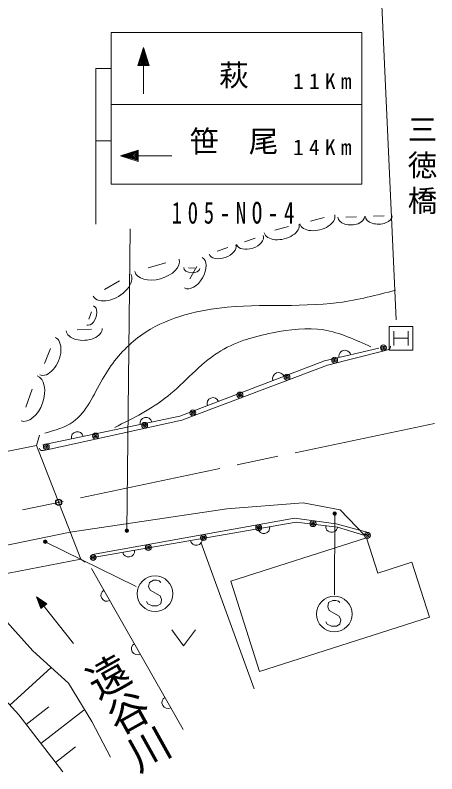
# Model space of a CAD drawing. Units: millimetres, scale not verified. Extents: x 40000 to 680000, y 20000 to 380000.
# Drawn here: x 282648 to 318208, y 249046 to 312961 of the extents above; entities that cross this region are included whole.
import ezdxf
from ezdxf.enums import TextEntityAlignment as Align

# ---------------------------------------------------------------- set-up
doc = ezdxf.new("R2010")
doc.units = ezdxf.units.MM
doc.header["$LTSCALE"] = 1000
doc.header["$PDMODE"] = 32
doc.header["$PDSIZE"] = 500
doc.linetypes.add('CHAIN', pattern=[18.5, 12, -1.5, 3.5, -1.5])
for name, color, linetype, lineweight in [('M-BGD', 7, 'Continuous', 13), ('M-BMK', 2, 'CHAIN', 13), ('M-STR-STR1', 1, 'Continuous', 13), ('M-STR-STRC', 7, 'Continuous', 13)]:
    doc.layers.add(name, color=color, linetype=linetype, lineweight=lineweight)
doc.layers.add('M-BGD-HTXT', color=7, linetype='Continuous')
doc.layers.add('M-OTRS', color=6, linetype='Continuous')
doc.styles.add('@ＭＳ ゴシック', font='')
doc.styles.add('ＭＳ ゴシック', font='')
doc.styles.get('@ＭＳ ゴシック').set_extended_font_data('@MS Gothic')
doc.styles.get('ＭＳ ゴシック').set_extended_font_data('MS Gothic')

msp = doc.modelspace()

# ---------------------------------------------------------------- linework, layer by layer
at = {"layer": 'M-BGD'}
for p, q in [((314767, 287281), (312242, 342557)), ((311884, 311491), (311884, 298719)), ((310541, 295953), (311444, 295979)), ((312856, 296019), (313758, 296045)), ((307541, 295607), (308715, 295904)), ((304533, 294847), (305706, 295144)), ((301997, 293860), (302900, 294170)), ((299683, 293067), (300585, 293376)), ((293853, 291675), (295349, 292087)), ((297271, 291674), (297813, 291649)), ((297378, 290755), (297971, 291786)), ((290180, 289845), (291444, 290593)), ((288856, 287338), (289088, 287982)), ((287866, 286439), (289078, 286516)), ((285109, 283604), (285625, 284868)), ((313765, 284696), (314056, 284769)), ((283547, 279924), (284089, 281445)), ((284449, 276698), (284702, 277585)), ((285038, 276291), (285331, 276355)), ((302798, 256218), (298303, 268556)), ((288184, 267141), (288564, 266888)), ((316105, 266865), (317582, 262258)), ((296810, 252790), (289093, 266347)), ((287560, 260013), (284444, 263948)), ((282202, 254835), (285682, 258009)), ((283566, 253215), (285492, 254701)), ((284804, 251611), (288433, 254411)), ((286043, 250006), (287745, 251320))]:
    msp.add_line(p, q, dxfattribs=at)
for points in [[(314285, 285085), (314295, 285047), (314291, 284984), (314274, 284928), (314238, 284867), (314196, 284826), (314133, 284789), (314056, 284769)], [(284985, 276772), (296548, 279177), (308724, 283833), (313329, 284908)], [(285331, 276355), (296693, 278833), (308991, 283487), (313765, 284696)], [(285038, 276291), (284960, 276274), (284909, 276273), (284844, 276290), (284798, 276310), (284761, 276343), (284718, 276395), (284698, 276442), (284692, 276471)], [(214216, 259887), (213888, 262327), (214639, 263720), (216943, 264846), (220426, 265006), (225838, 264203), (235859, 262917), (241988, 262488), (249383, 262596), (257796, 263453), (270871, 266026), (287297, 269402), (300507, 271385), (306937, 271867), (310045, 271278), (312135, 269134)], [(312419, 269383), (309710, 270105), (306218, 270587), (289182, 267516)], [(289361, 267312), (306348, 270259), (309831, 269831), (312135, 269134)], [(317582, 262258), (303258, 257666), (300822, 265263), (312267, 268932)], [(316105, 266865), (313226, 265942), (312267, 268932)], [(279232, 264848), (284150, 259406), (287133, 256686), (289121, 253442), (290690, 250460)], [(286662, 249204), (282947, 254017), (276983, 260557), (273582, 264063)], [(295847, 261188), (296847, 259828), (297847, 261188)]]:
    msp.add_lwpolyline(points, dxfattribs=at)
for points in [[(284444, 263948), (284814, 262966), (285316, 263363)], [(284518, 263854), (284836, 263034), (285244, 263357)], [(284593, 263760), (284858, 263103), (285172, 263351)], [(284667, 263666), (284880, 263172), (285100, 263345)], [(284742, 263572), (284903, 263240), (285028, 263339)], [(284841, 263447), (284925, 263309), (284956, 263334)]]:
    msp.add_lwpolyline(points, close=True, dxfattribs=at)
for centre, radius in [((313704, 284938), 250), ((313704, 284938), 150), ((313704, 284938), 50), ((309590, 283897), 250), ((309590, 283897), 150), ((309590, 283897), 50), ((305571, 282460), 250), ((305571, 282460), 150), ((305571, 282460), 50), ((301603, 280958), 250), ((301603, 280958), 150), ((301603, 280958), 50), ((297634, 279456), 250), ((297634, 279456), 150), ((297634, 279456), 50), ((293569, 278408), 250), ((293569, 278408), 150), ((293569, 278408), 50), ((289424, 277503), 250), ((289424, 277503), 150), ((289424, 277503), 50), ((285278, 276599), 250), ((285278, 276599), 150), ((285278, 276599), 50), ((307769, 270121), 250), ((303185, 269786), 250), ((303185, 269786), 150), ((303185, 269786), 50), ((307769, 270121), 150), ((307769, 270121), 50), ((298532, 268948), 250), ((298532, 268948), 150), ((312354, 269141), 250), ((312354, 269141), 150), ((312354, 269141), 50), ((298532, 268948), 50), ((293879, 268109), 250), ((293879, 268109), 150), ((293879, 268109), 50), ((289227, 267270), 250), ((289227, 267270), 150), ((289227, 267270), 50)]:
    msp.add_circle(centre, radius, dxfattribs=at)
for centre, start, end in [((310449, 284236), 13.13505, 193.13505), ((304853, 282353), 20.92553, 200.92553), ((299329, 280241), 20.92553, 200.92553), ((293672, 278579), 11.74907, 191.74907), ((287881, 277375), 11.74907, 191.74907), ((303621, 269786), 189.84395, 9.84395), ((309335, 269892), 172.98453, 352.98453), ((297917, 268797), 189.84395, 9.84395), ((292213, 267807), 189.84395, 9.84395), ((290379, 264088), 119.64826, 299.64826), ((292951, 259569), 119.64826, 299.64826), ((295523, 255050), 119.64826, 299.64826)]:
    msp.add_arc(centre, 500, start, end, dxfattribs=at)
for centre, major_axis, start_param, end_param in [((308128, 295756), (-1467, -371), 0, 3.141593), ((310993, 295966), (-1128, -32), 0, 3.141593), ((313307, 296032), (-1128, -32), 0, 3.141593), ((305119, 294995), (-1467, -371), 0, 3.141593), ((302448, 294015), (1128, 387), 3.141593, 6.283185), ((300134, 293222), (1128, 387), 3.141593, 6.283185), ((294601, 291881), (1870, 516), 3.141593, 6.283185), ((297675, 291270), (741, 1289), 3.141593, 6.283185), ((297542, 291661), (677, -32), 3.141593, 6.283185), ((290812, 290219), (-1580, -935), 0, 3.141593), ((288972, 287660), (-290, -806), 0, 3.141593), ((288472, 286477), (-1515, -97), 0, 3.141593), ((285367, 284236), (-645, -1580), 0, 3.141593), ((283818, 280684), (677, 1902), 3.141593, 6.283185)]:
    msp.add_ellipse(centre, major_axis=major_axis, ratio=0.6, start_param=start_param, end_param=end_param, dxfattribs=at)
for points, knots in [([(285144, 277749), (286005, 277990), (286866, 278231), (287536, 278706), (288669, 279510), (289255, 280986), (290007, 282294), (290721, 283536), (291584, 284626), (292639, 285484), (294397, 287023), (296793, 287830), (299177, 288195), (302807, 288750), (306408, 288279), (309941, 288753), (311545, 288969), (313135, 289379), (314725, 289790)], [0, 0, 0, 0, 1, 1, 1, 2, 2, 2, 3, 3, 3, 4, 4, 4, 5, 5, 5, 6, 6, 6, 6]), ([(291044, 278228), (292601, 279005), (294158, 279782), (295509, 280859), (296968, 282022), (298186, 283533), (299735, 284527), (301096, 285400), (302714, 285874), (304359, 286202), (305803, 286489), (307268, 286665), (308665, 286441), (310038, 286220), (311345, 285613), (312652, 285006)], [0, 0, 0, 0, 1, 1, 1, 2, 2, 2, 3, 3, 3, 4, 4, 4, 5, 5, 5, 5])]:
    msp.add_open_spline(points, degree=3, knots=knots, dxfattribs=at)
at = {"layer": 'M-BMK'}
msp.add_line((270059, 268511), (318876, 278744), dxfattribs=at)
at = {"layer": 'M-OTRS'}
msp.add_point((286317, 271919), dxfattribs=at)
at = {"layer": 'M-STR-STR1'}
for p, q in [((260460, 272014), (284449, 276698)), ((284449, 276698), (288184, 267141)), ((263941, 262393), (288184, 267141))]:
    msp.add_line(p, q, dxfattribs=at)
at = {"layer": 'M-STR-STRC'}
for p, q in [((293470, 306342), (293470, 310225)), ((289448, 308456), (289448, 295365)), ((290744, 308456), (289448, 308456)), ((311884, 305422), (290744, 305422)), ((290744, 302387), (289448, 302387)), ((295873, 301122), (291524, 301122)), ((311884, 298719), (290744, 298719)), ((292066, 269527), (292338, 294957)), ((314594, 286338), (314594, 285138)), ((314594, 285738), (315794, 285738)), ((315794, 286338), (315794, 285138)), ((309591, 264118), (309593, 270971)), ((285183, 268604), (292865, 264823))]:
    msp.add_line(p, q, dxfattribs=at)
for points in [[(290744, 298719), (290744, 311491), (311884, 311491)], [(294925, 265178), (294805, 265298), (294565, 265358), (294325, 265358), (293965, 265178), (293905, 264818), (294025, 264518), (294865, 264038), (294985, 263738), (294925, 263378), (294625, 263198), (294205, 263198), (293845, 263378), (293725, 263558)], [(310039, 263466), (309919, 263586), (309679, 263646), (309439, 263646), (309079, 263466), (309019, 263106), (309139, 262806), (309979, 262326), (310099, 262026), (310039, 261666), (309739, 261486), (309319, 261486), (308959, 261666), (308839, 261846)]]:
    msp.add_lwpolyline(points, dxfattribs=at)
for points in [[(293470, 310225), (292990, 308725), (293950, 308725)], [(293470, 310045), (293080, 308785), (293860, 308785)], [(293470, 309865), (293170, 308845), (293770, 308845)], [(293470, 309685), (293260, 308905), (293680, 308905)], [(293470, 309505), (293350, 308965), (293590, 308965)], [(293470, 309265), (293440, 309025), (293500, 309025)], [(291524, 301122), (293024, 300642), (293024, 301602)], [(291704, 301122), (292964, 300732), (292964, 301512)], [(291884, 301122), (292904, 300822), (292904, 301422)], [(292064, 301122), (292844, 300912), (292844, 301332)], [(292244, 301122), (292784, 301002), (292784, 301242)], [(292484, 301122), (292724, 301092), (292724, 301152)], [(314194, 284738), (314194, 286738), (316194, 286738), (316194, 284738)]]:
    msp.add_lwpolyline(points, close=True, dxfattribs=at)
for centre, radius in [((309593, 270971), 150), ((309593, 270971), 90), ((309593, 270971), 30), ((292066, 269527), 150), ((292066, 269527), 90), ((292066, 269527), 30), ((285183, 268604), 150), ((285183, 268604), 90), ((285183, 268604), 30), ((294445, 264218), 1500), ((309559, 262506), 1500)]:
    msp.add_circle(centre, radius, dxfattribs=at)

# ---------------------------------------------------------------- texts
at = {"layer": 'M-BGD-HTXT', "style": '@ＭＳ ゴシック'}
msp.add_text('遠谷川', height=2566, rotation=299.101, dxfattribs=at).set_placement((287806, 257799), align=Align.BOTTOM_LEFT)
at = {"layer": 'M-BGD-HTXT', "insert": (315803, 304603), "char_height": 1833, "attachment_point": 7, "rotation": 270.001, "style": '@ＭＳ ゴシック'}
msp.add_mtext('\\T1.2;三徳橋', dxfattribs=at)
at = {"layer": 'M-STR-STRC', "style": 'ＭＳ ゴシック'}
for s, p in [('萩', (299845, 306435)), ('笹\u3000尾', (297346, 300865))]:
    msp.add_text(s, height=1833, rotation=0.001, dxfattribs=at).set_placement(p, align=Align.BOTTOM_LEFT)
at = {"layer": 'M-STR-STRC', "attachment_point": 7, "rotation": 0.001, "style": 'ＭＳ ゴシック'}
for s, insert, char_height in [('\\T1.5;11Km', (306076, 306739), 1320), ('\\T1.5;14Km', (306077, 301169), 1320), ('\\T1.55;\\W0.7;105-NO-4', (295844, 295372), 1833)]:
    msp.add_mtext(s, dxfattribs=dict(at, insert=insert, char_height=char_height))

doc.saveas('drawing.dxf')
